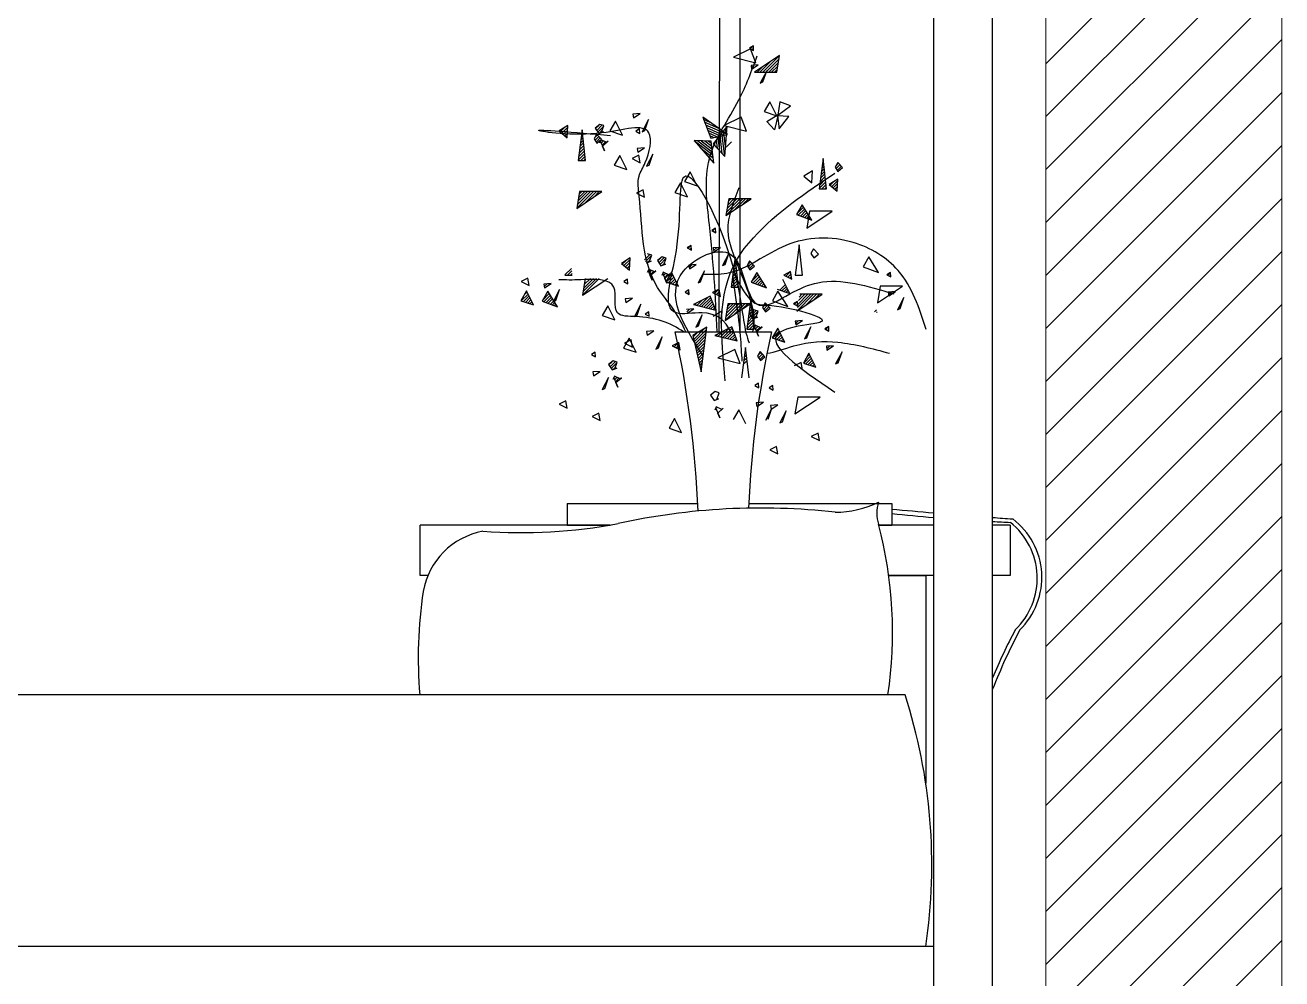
# Model space of a CAD drawing. Header units: millimetres. Extents: x 2837 to 6066, y 1056 to 2217.
# Drawn here: x 5983.9 to 6058.5, y 1680.2 to 1736.8 of the extents above; entities that cross this region are included whole.
import ezdxf

# ---------------------------------------------------------------- set-up
doc = ezdxf.new("R2010")
doc.units = ezdxf.units.MM
for name, color, linetype, lineweight in [('arredi', 8, 'Continuous', 30), ('muri sezionati', 7, 'Continuous', 18), ('retino muri', 2, 'Continuous', 18)]:
    doc.layers.add(name, color=color, linetype=linetype, lineweight=lineweight)
doc.layers.add('piante', color=102, linetype='Continuous')
doc.layers.add('tessuti', color=51, linetype='Continuous')

msp = doc.modelspace()

# ---------------------------------------------------------------- linework, layer by layer
at = {"layer": 'arredi'}
for p, q in [((6025.077, 1718.56), (6025.114, 1748.103)), ((6026.313, 1718.56), (6026.315, 1748.103)), ((6022.45, 1718.56), (6028.173, 1718.56)), ((6016.046, 1708.388), (6023.795, 1708.388)), ((6016.046, 1708.388), (6016.046, 1707.103)), ((6026.824, 1708.388), (6035.31, 1708.388)), ((6035.31, 1708.388), (6035.31, 1707.103)), ((6007.325, 1704.103), (6007.325, 1707.103)), ((6016.046, 1707.103), (6018.603, 1707.103)), ((6042.325, 1707.103), (6041.289, 1707.103)), ((6042.325, 1707.103), (6042.325, 1704.103)), ((6037.325, 1704.103), (6037.325, 1691.797)), ((6042.325, 1704.103), (6041.289, 1704.103))]:
    msp.add_line(p, q, dxfattribs=at)
at = {"layer": 'arredi', "transparency": 33554687}
for p, q in [((6018.603, 1707.103), (6007.325, 1707.103)), ((6037.789, 1707.103), (6034.531, 1707.103)), ((6034.531, 1707.103), (6035.31, 1707.103)), ((6007.783, 1704.103), (6007.325, 1704.103)), ((6037.789, 1704.103), (6035.126, 1704.103)), ((6035.126, 1704.103), (6037.325, 1704.103)), ((6037.789, 1682.103), (5833.789, 1682.103))]:
    msp.add_line(p, q, dxfattribs=at)
for points in [[(6037.789, 1754.603), (6037.789, 1637.103)], [(6041.289, 1637.103), (6041.289, 1754.603)]]:
    msp.add_lwpolyline(points, dxfattribs=at)
at = {"layer": 'arredi'}
for centre, radius, start, end in [((5961.322, 1705.303), 62.55, 2.4097, 12.23672), ((6087.231, 1705.555), 60.474, 167.581, 177.58513), ((6063.997, 2017.054), 310.335, 264.69591, 265.15553), ((6048.794, 1842.546), 135.441, 264.28629, 265.33962), ((6039.696, 1703.945), 4.242, 313.83142, 51.36041), ((6039.865, 1703.991), 4.35, 314.31335, 52.99243), ((6073.264, 1684.702), 34.643, 152.1517, 157.36794), ((6073.534, 1684.696), 34.643, 152.1517, 158.55825)]:
    msp.add_arc(centre, radius, start, end, dxfattribs=at)
at = {"layer": 'arredi', "transparency": 33554687}
for centre, radius, start, end in [((6063.997, 2017.054), 310.335, 265.80374, 266.02473), ((6048.794, 1842.546), 135.441, 266.82373, 267.2708)]:
    msp.add_arc(centre, radius, start, end, dxfattribs=at)
at = {"layer": 'muri sezionati'}
for p, q in [((6044.454, 1635.705), (6044.454, 1758)), ((6058.454, 1757.9), (6058.454, 1601.103))]:
    msp.add_line(p, q, dxfattribs=at)
at = {"layer": 'piante'}
for p, q in [((6026.92, 1735.347), (6025.923, 1734.849)), ((6027.098, 1735.532), (6026.874, 1735.395)), ((6026.874, 1735.395), (6027.115, 1735.257)), ((6027.253, 1734.517), (6026.92, 1735.347)), ((6026.921, 1735.368), (6027.064, 1735.511)), ((6027.031, 1735.305), (6027.107, 1735.381)), ((6027.115, 1735.257), (6027.098, 1735.532)), ((6025.923, 1734.849), (6027.253, 1734.517)), ((6027.39, 1734.399), (6026.96, 1734.365)), ((6026.96, 1734.365), (6026.995, 1734.142)), ((6026.983, 1734.215), (6027.147, 1734.38)), ((6026.995, 1734.142), (6027.39, 1734.399)), ((6028.655, 1734.959), (6027.159, 1733.963)), ((6027.248, 1734.307), (6027.336, 1734.395)), ((6028.142, 1734.617), (6027.487, 1733.963)), ((6028.654, 1734.956), (6027.661, 1733.963)), ((6028.62, 1734.748), (6027.835, 1733.963)), ((6028.585, 1734.54), (6028.008, 1733.963)), ((6028.489, 1733.963), (6028.655, 1734.959)), ((6027.159, 1733.963), (6028.489, 1733.963)), ((6027.622, 1734.271), (6027.314, 1733.963)), ((6027.888, 1734.039), (6027.51, 1733.318)), ((6027.665, 1733.386), (6027.888, 1734.039)), ((6027.741, 1733.758), (6027.818, 1733.835)), ((6028.55, 1734.331), (6028.182, 1733.963)), ((6028.515, 1734.123), (6028.355, 1733.963)), ((6027.51, 1733.318), (6027.665, 1733.386)), ((6027.549, 1733.393), (6027.728, 1733.571)), ((6028.081, 1732.216), (6027.748, 1731.635)), ((6028.496, 1731.386), (6028.081, 1732.216)), ((6028.662, 1732.2), (6028.551, 1731.42)), ((6029.293, 1731.977), (6028.662, 1732.2)), ((6020.384, 1731.511), (6019.954, 1731.477)), ((6019.954, 1731.477), (6019.989, 1731.254)), ((6019.989, 1731.254), (6020.384, 1731.511)), ((6027.748, 1731.635), (6028.496, 1731.386)), ((6027.894, 1731.047), (6028.571, 1731.45)), ((6028.571, 1731.45), (6028.342, 1730.55)), ((6029.2, 1731.332), (6028.532, 1731.386)), ((6028.532, 1731.386), (6028.625, 1730.603)), ((6028.551, 1731.42), (6029.293, 1731.977)), ((6016.094, 1730.799), (6015.573, 1730.478)), ((6015.632, 1730.43), (6015.851, 1730.649)), ((6015.726, 1730.351), (6016.09, 1730.714)), ((6016.054, 1730.078), (6016.094, 1730.799)), ((6017.993, 1730.865), (6017.718, 1730.642)), ((6017.718, 1730.642), (6017.924, 1730.333)), ((6017.732, 1730.621), (6017.903, 1730.792)), ((6017.801, 1730.516), (6018.115, 1730.83)), ((6017.871, 1730.412), (6018.222, 1730.764)), ((6018.233, 1730.796), (6017.993, 1730.865)), ((6018.094, 1730.396), (6018.233, 1730.796)), ((6018.922, 1731.064), (6018.59, 1730.483)), ((6019.337, 1730.234), (6018.922, 1731.064)), ((6020.882, 1731.151), (6020.504, 1730.43)), ((6020.659, 1730.498), (6020.882, 1731.151)), ((6025.557, 1730.261), (6024.09, 1731.299)), ((6024.09, 1731.299), (6024.568, 1730.058)), ((6024.544, 1730.978), (6024.146, 1731.154)), ((6025.054, 1730.617), (6024.208, 1730.992)), ((6025.554, 1730.26), (6024.27, 1730.83)), ((6025.347, 1730.218), (6024.333, 1730.668)), ((6025.536, 1730.759), (6024.717, 1729.712)), ((6026.365, 1731.306), (6025.368, 1730.808)), ((6025.368, 1730.808), (6026.697, 1730.476)), ((6025.399, 1728.967), (6025.536, 1730.759)), ((6025.494, 1730.205), (6025.441, 1730.637)), ((6026.697, 1730.476), (6026.365, 1731.306)), ((6028.342, 1730.55), (6027.894, 1731.047)), ((6028.625, 1730.603), (6029.2, 1731.332)), ((6015.573, 1730.478), (6016.054, 1730.078)), ((6015.821, 1730.272), (6016.08, 1730.531)), ((6015.916, 1730.193), (6016.069, 1730.347)), ((6016.011, 1730.114), (6016.059, 1730.163)), ((6016.942, 1730.538), (6016.702, 1728.735)), ((6016.838, 1729.753), (6017.01, 1729.926)), ((6016.864, 1729.953), (6016.993, 1730.082)), ((6016.891, 1730.153), (6016.976, 1730.238)), ((6016.918, 1730.354), (6016.958, 1730.394)), ((6017.143, 1728.735), (6016.942, 1730.538)), ((6017.799, 1730.295), (6017.644, 1730.02)), ((6017.644, 1730.02), (6017.816, 1729.762)), ((6017.668, 1730.062), (6017.848, 1730.242)), ((6017.706, 1729.927), (6017.932, 1730.153)), ((6017.776, 1729.823), (6018.017, 1730.064)), ((6018.091, 1729.986), (6017.799, 1730.295)), ((6017.816, 1729.762), (6018.091, 1729.986)), ((6017.924, 1730.333), (6018.199, 1730.436)), ((6017.989, 1730.357), (6018.129, 1730.497)), ((6018.062, 1729.955), (6017.993, 1729.783)), ((6017.993, 1729.783), (6018.027, 1729.869)), ((6018.027, 1729.869), (6018.268, 1729.303)), ((6018.031, 1729.878), (6018.093, 1729.94)), ((6018.398, 1729.803), (6018.062, 1729.955)), ((6018.077, 1729.751), (6018.213, 1729.886)), ((6018.199, 1730.436), (6018.094, 1730.396)), ((6018.148, 1729.586), (6018.474, 1729.869)), ((6018.474, 1729.869), (6018.383, 1729.79)), ((6018.59, 1730.483), (6019.337, 1730.234)), ((6020.345, 1730.604), (6020.122, 1730.466)), ((6020.122, 1730.466), (6020.362, 1730.329)), ((6020.362, 1730.329), (6020.345, 1730.604)), ((6020.504, 1730.43), (6020.659, 1730.498)), ((6024.587, 1729.878), (6023.578, 1729.913)), ((6023.578, 1729.913), (6024.761, 1728.56)), ((6023.58, 1729.913), (6024.695, 1729.058)), ((6023.792, 1729.906), (6024.672, 1729.23)), ((6024.003, 1729.898), (6024.65, 1729.402)), ((6024.214, 1729.891), (6024.627, 1729.574)), ((6025.141, 1730.175), (6024.395, 1730.506)), ((6024.425, 1729.884), (6024.604, 1729.746)), ((6024.934, 1730.133), (6024.458, 1730.344)), ((6024.727, 1730.091), (6024.52, 1730.182)), ((6024.568, 1730.058), (6025.557, 1730.261)), ((6024.761, 1728.56), (6024.587, 1729.878)), ((6024.969, 1729.437), (6024.906, 1729.954)), ((6025.112, 1729.281), (6025.013, 1730.09)), ((6025.254, 1729.125), (6025.12, 1730.227)), ((6025.397, 1728.969), (6025.227, 1730.364)), ((6025.446, 1729.582), (6025.334, 1730.5)), ((6016.704, 1728.751), (6017.097, 1729.144)), ((6016.731, 1728.951), (6017.08, 1729.301)), ((6016.757, 1729.152), (6017.063, 1729.457)), ((6016.784, 1729.352), (6017.045, 1729.613)), ((6016.811, 1729.552), (6017.028, 1729.769)), ((6018.129, 1729.629), (6018.332, 1729.832)), ((6018.268, 1729.303), (6018.148, 1729.586)), ((6018.383, 1729.79), (6018.398, 1729.803)), ((6020.637, 1729.471), (6020.208, 1729.436)), ((6020.208, 1729.436), (6020.242, 1729.213)), ((6020.242, 1729.213), (6020.637, 1729.471)), ((6023.984, 1729.449), (6024.718, 1728.886)), ((6024.717, 1729.712), (6025.399, 1728.967)), ((6024.826, 1729.592), (6024.799, 1729.817)), ((6025.491, 1729.523), (6025.799, 1729.831)), ((6016.702, 1728.735), (6017.143, 1728.735)), ((6016.862, 1728.735), (6017.115, 1728.988)), ((6017.035, 1728.735), (6017.132, 1728.832)), ((6019.175, 1729.024), (6018.843, 1728.443)), ((6018.843, 1728.443), (6019.59, 1728.194)), ((6019.59, 1728.194), (6019.175, 1729.024)), ((6020.307, 1729.037), (6019.906, 1728.836)), ((6019.906, 1728.836), (6020.387, 1728.596)), ((6020.387, 1728.596), (6020.307, 1729.037)), ((6021.135, 1729.11), (6020.757, 1728.389)), ((6020.757, 1728.389), (6020.912, 1728.458)), ((6020.912, 1728.458), (6021.135, 1729.11)), ((6031.245, 1728.855), (6031.004, 1727.053)), ((6031.167, 1728.271), (6031.295, 1728.399)), ((6031.193, 1728.471), (6031.278, 1728.556)), ((6031.22, 1728.671), (6031.261, 1728.712)), ((6031.445, 1727.053), (6031.245, 1728.855)), ((6032.101, 1728.612), (6031.946, 1728.338)), ((6031.97, 1728.38), (6032.15, 1728.56)), ((6032.008, 1728.244), (6032.235, 1728.471)), ((6032.078, 1728.14), (6032.319, 1728.381)), ((6032.393, 1728.303), (6032.101, 1728.612)), ((6023.34, 1728.053), (6023.008, 1727.472)), ((6023.755, 1727.223), (6023.34, 1728.053)), ((6030.605, 1728.119), (6030.084, 1727.798)), ((6030.084, 1727.798), (6030.565, 1727.398)), ((6030.565, 1727.398), (6030.605, 1728.119)), ((6031.06, 1727.469), (6031.365, 1727.775)), ((6031.086, 1727.67), (6031.347, 1727.931)), ((6031.113, 1727.87), (6031.33, 1728.087)), ((6031.14, 1728.07), (6031.313, 1728.243)), ((6031.946, 1728.338), (6032.118, 1728.08)), ((6032.118, 1728.08), (6032.393, 1728.303)), ((6020.56, 1726.996), (6020.159, 1726.796)), ((6020.64, 1726.555), (6020.56, 1726.996)), ((6022.765, 1727.408), (6022.433, 1726.827)), ((6023.181, 1726.577), (6022.765, 1727.408)), ((6023.008, 1727.472), (6023.755, 1727.223)), ((6031.004, 1727.053), (6031.445, 1727.053)), ((6031.006, 1727.069), (6031.4, 1727.462)), ((6031.033, 1727.269), (6031.382, 1727.618)), ((6031.164, 1727.053), (6031.417, 1727.306)), ((6031.338, 1727.053), (6031.434, 1727.15)), ((6032.114, 1727.629), (6031.593, 1727.309)), ((6031.593, 1727.309), (6032.074, 1726.908)), ((6031.651, 1727.26), (6031.871, 1727.48)), ((6031.746, 1727.182), (6032.109, 1727.545)), ((6031.841, 1727.103), (6032.099, 1727.361)), ((6031.935, 1727.024), (6032.089, 1727.177)), ((6032.03, 1726.945), (6032.079, 1726.993)), ((6032.074, 1726.908), (6032.114, 1727.629)), ((6016.617, 1725.892), (6017.611, 1726.885)), ((6016.617, 1725.889), (6018.112, 1726.885)), ((6016.783, 1726.885), (6016.617, 1725.889)), ((6016.652, 1726.1), (6017.437, 1726.885)), ((6016.687, 1726.308), (6017.263, 1726.885)), ((6016.721, 1726.517), (6017.09, 1726.885)), ((6016.756, 1726.725), (6016.916, 1726.885)), ((6018.112, 1726.885), (6016.783, 1726.885)), ((6017.13, 1726.231), (6017.784, 1726.885)), ((6017.65, 1726.577), (6017.958, 1726.885)), ((6020.159, 1726.796), (6020.64, 1726.555)), ((6022.433, 1726.827), (6023.181, 1726.577)), ((6025.635, 1726.456), (6025.469, 1725.459)), ((6025.469, 1725.459), (6026.965, 1726.456)), ((6025.47, 1725.462), (6026.463, 1726.456)), ((6025.504, 1725.671), (6026.289, 1726.456)), ((6025.539, 1725.879), (6026.116, 1726.456)), ((6025.574, 1726.087), (6025.942, 1726.456)), ((6025.609, 1726.296), (6025.769, 1726.456)), ((6026.965, 1726.456), (6025.635, 1726.456)), ((6025.982, 1725.801), (6026.637, 1726.456)), ((6026.502, 1726.148), (6026.81, 1726.456)), ((6029.99, 1726.101), (6029.658, 1725.52)), ((6029.658, 1725.52), (6030.572, 1725.188)), ((6029.694, 1725.583), (6030.076, 1725.965)), ((6029.765, 1725.481), (6030.144, 1725.859)), ((6029.893, 1725.434), (6030.211, 1725.753)), ((6029.926, 1725.988), (6030.009, 1726.071)), ((6030.572, 1725.188), (6029.99, 1726.101)), ((6030.02, 1725.388), (6030.279, 1725.647)), ((6030.147, 1725.342), (6030.346, 1725.541)), ((6030.434, 1725.713), (6030.268, 1724.717)), ((6030.268, 1724.717), (6031.763, 1725.713)), ((6030.274, 1725.296), (6030.414, 1725.435)), ((6031.763, 1725.713), (6030.434, 1725.713)), ((6024.852, 1724.707), (6024.629, 1724.569)), ((6024.676, 1724.543), (6024.819, 1724.686)), ((6024.87, 1724.432), (6024.852, 1724.707)), ((6030.402, 1725.249), (6030.482, 1725.329)), ((6030.529, 1725.203), (6030.549, 1725.223)), ((6024.629, 1724.569), (6024.87, 1724.432)), ((6024.786, 1724.48), (6024.862, 1724.555)), ((6021.065, 1723.115), (6020.825, 1723.184)), ((6023.402, 1723.682), (6023.179, 1723.544)), ((6023.179, 1723.544), (6023.419, 1723.407)), ((6023.225, 1723.518), (6023.368, 1723.661)), ((6023.336, 1723.455), (6023.411, 1723.53)), ((6023.419, 1723.407), (6023.402, 1723.682)), ((6025.145, 1723.574), (6024.715, 1723.539)), ((6024.715, 1723.539), (6024.749, 1723.316)), ((6024.738, 1723.39), (6024.902, 1723.554)), ((6024.749, 1723.316), (6025.145, 1723.574)), ((6025.003, 1723.482), (6025.091, 1723.569)), ((6025.643, 1723.213), (6025.265, 1722.492)), ((6025.419, 1722.561), (6025.643, 1723.213)), ((6029.81, 1723.731), (6029.569, 1721.929)), ((6030.01, 1721.929), (6029.81, 1723.731)), ((6030.666, 1723.488), (6030.511, 1723.213)), ((6030.511, 1723.213), (6030.683, 1722.956)), ((6030.958, 1723.179), (6030.666, 1723.488)), ((6030.683, 1722.956), (6030.958, 1723.179)), ((6019.786, 1722.946), (6019.265, 1722.626)), ((6019.265, 1722.626), (6019.746, 1722.225)), ((6019.323, 1722.577), (6019.542, 1722.797)), ((6019.418, 1722.498), (6019.781, 1722.862)), ((6019.513, 1722.419), (6019.771, 1722.678)), ((6019.607, 1722.341), (6019.761, 1722.494)), ((6019.746, 1722.225), (6019.786, 1722.946)), ((6020.633, 1722.836), (6020.947, 1723.149)), ((6020.703, 1722.731), (6021.054, 1723.083)), ((6020.756, 1722.652), (6021.031, 1722.755)), ((6020.821, 1722.676), (6020.961, 1722.816)), ((6020.925, 1722.715), (6021.065, 1723.115)), ((6021.031, 1722.755), (6020.925, 1722.715)), ((6021.684, 1723.012), (6021.409, 1722.789)), ((6021.409, 1722.789), (6021.616, 1722.48)), ((6021.423, 1722.768), (6021.595, 1722.939)), ((6021.493, 1722.664), (6021.806, 1722.977)), ((6021.562, 1722.56), (6021.913, 1722.911)), ((6021.616, 1722.48), (6021.89, 1722.583)), ((6021.68, 1722.504), (6021.82, 1722.644)), ((6021.925, 1722.943), (6021.684, 1723.012)), ((6021.785, 1722.543), (6021.925, 1722.943)), ((6021.89, 1722.583), (6021.785, 1722.543)), ((6023.694, 1722.549), (6023.264, 1722.514)), ((6023.264, 1722.514), (6023.299, 1722.291)), ((6023.287, 1722.365), (6023.452, 1722.529)), ((6023.299, 1722.291), (6023.694, 1722.549)), ((6023.553, 1722.457), (6023.64, 1722.544)), ((6025.265, 1722.492), (6025.419, 1722.561)), ((6025.304, 1722.567), (6025.483, 1722.746)), ((6025.495, 1722.932), (6025.573, 1723.01)), ((6026.021, 1723.014), (6025.78, 1721.211)), ((6025.943, 1722.429), (6026.071, 1722.558)), ((6025.969, 1722.629), (6026.054, 1722.714)), ((6025.996, 1722.83), (6026.037, 1722.87)), ((6026.221, 1721.211), (6026.021, 1723.014)), ((6026.877, 1722.771), (6026.722, 1722.496)), ((6026.722, 1722.496), (6026.894, 1722.238)), ((6026.746, 1722.538), (6026.926, 1722.718)), ((6026.784, 1722.403), (6027.011, 1722.629)), ((6026.854, 1722.299), (6027.095, 1722.54)), ((6027.169, 1722.462), (6026.877, 1722.771)), ((6026.894, 1722.238), (6027.169, 1722.462)), ((6033.941, 1723.005), (6033.609, 1722.424)), ((6033.609, 1722.424), (6034.522, 1722.092)), ((6034.522, 1722.092), (6033.941, 1723.005)), ((6013.724, 1721.747), (6013.323, 1721.547)), ((6013.804, 1721.306), (6013.724, 1721.747)), ((6015.909, 1721.921), (6016.35, 1721.921)), ((6015.911, 1721.937), (6016.304, 1722.33)), ((6016.069, 1721.921), (6016.322, 1722.174)), ((6016.242, 1721.921), (6016.339, 1722.018)), ((6017.127, 1721.733), (6016.961, 1720.736)), ((6016.961, 1720.736), (6018.456, 1721.733)), ((6016.961, 1720.739), (6017.954, 1721.733)), ((6016.996, 1720.948), (6017.781, 1721.733)), ((6017.03, 1721.156), (6017.607, 1721.733)), ((6017.065, 1721.364), (6017.434, 1721.733)), ((6019.639, 1721.694), (6019.415, 1721.557)), ((6019.656, 1721.419), (6019.639, 1721.694)), ((6019.702, 1722.262), (6019.75, 1722.31)), ((6020.894, 1722.274), (6020.825, 1722.102)), ((6020.825, 1722.102), (6020.859, 1722.188)), ((6020.859, 1722.188), (6021.1, 1721.622)), ((6020.863, 1722.197), (6020.925, 1722.26)), ((6021.229, 1722.122), (6020.894, 1722.274)), ((6020.909, 1722.07), (6021.045, 1722.205)), ((6020.961, 1721.948), (6021.164, 1722.151)), ((6020.979, 1721.905), (6021.306, 1722.188)), ((6021.1, 1721.622), (6020.979, 1721.905)), ((6021.306, 1722.188), (6021.215, 1722.109)), ((6021.215, 1722.109), (6021.229, 1722.122)), ((6021.753, 1722.102), (6021.684, 1721.931)), ((6021.684, 1721.931), (6021.719, 1722.016)), ((6021.719, 1722.016), (6021.959, 1721.45)), ((6021.722, 1722.025), (6021.785, 1722.088)), ((6022.089, 1721.95), (6021.753, 1722.102)), ((6021.769, 1721.898), (6021.904, 1722.034)), ((6021.821, 1721.776), (6022.024, 1721.98)), ((6021.839, 1721.733), (6022.165, 1722.016)), ((6021.959, 1721.45), (6021.839, 1721.733)), ((6022.232, 1722.102), (6021.9, 1721.521)), ((6021.917, 1721.515), (6022.323, 1721.921)), ((6022.047, 1721.472), (6022.38, 1721.805)), ((6022.165, 1722.016), (6022.075, 1721.938)), ((6022.075, 1721.938), (6022.089, 1721.95)), ((6022.101, 1721.873), (6022.265, 1722.036)), ((6022.177, 1721.428), (6022.438, 1721.689)), ((6022.647, 1721.272), (6022.232, 1722.102)), ((6024.192, 1722.188), (6023.814, 1721.467)), ((6023.854, 1721.542), (6024.032, 1721.721)), ((6023.969, 1721.536), (6024.192, 1722.188)), ((6024.045, 1721.907), (6024.123, 1721.985)), ((6025.809, 1721.427), (6026.158, 1721.777)), ((6025.836, 1721.628), (6026.141, 1721.933)), ((6025.862, 1721.828), (6026.123, 1722.089)), ((6025.889, 1722.028), (6026.106, 1722.245)), ((6025.916, 1722.229), (6026.089, 1722.402)), ((6027.304, 1722.081), (6026.971, 1721.5)), ((6027.008, 1721.564), (6027.39, 1721.946)), ((6027.079, 1721.461), (6027.458, 1721.84)), ((6027.206, 1721.415), (6027.525, 1721.734)), ((6027.24, 1721.969), (6027.323, 1722.052)), ((6027.885, 1721.168), (6027.304, 1722.081)), ((6029.265, 1720.842), (6028.85, 1721.672)), ((6029.308, 1722.133), (6028.907, 1721.932)), ((6028.907, 1721.932), (6029.388, 1721.692)), ((6028.914, 1721.929), (6028.928, 1721.943)), ((6029.03, 1721.871), (6029.275, 1722.116)), ((6029.146, 1721.813), (6029.332, 1721.999)), ((6029.261, 1721.755), (6029.359, 1721.853)), ((6029.388, 1721.692), (6029.308, 1722.133)), ((6029.377, 1721.697), (6029.386, 1721.706)), ((6029.569, 1721.929), (6030.01, 1721.929)), ((6035.241, 1722.092), (6035.018, 1721.954)), ((6035.018, 1721.954), (6035.259, 1721.817)), ((6035.065, 1721.928), (6035.208, 1722.071)), ((6035.175, 1721.865), (6035.251, 1721.941)), ((6035.259, 1721.817), (6035.241, 1722.092)), ((6013.637, 1720.986), (6013.305, 1720.404)), ((6013.323, 1721.547), (6013.804, 1721.306)), ((6014.053, 1720.155), (6013.637, 1720.986)), ((6014.895, 1720.969), (6014.562, 1720.388)), ((6015.099, 1721.432), (6014.67, 1721.398)), ((6014.67, 1721.398), (6014.704, 1721.175)), ((6014.693, 1721.249), (6014.857, 1721.413)), ((6014.704, 1721.175), (6015.099, 1721.432)), ((6014.83, 1720.856), (6014.913, 1720.939)), ((6015.476, 1720.056), (6014.895, 1720.969)), ((6014.958, 1721.34), (6015.046, 1721.428)), ((6015.598, 1721.072), (6015.22, 1720.351)), ((6015.374, 1720.42), (6015.598, 1721.072)), ((6019.415, 1721.557), (6019.656, 1721.419)), ((6021.9, 1721.521), (6022.647, 1721.272)), ((6022.307, 1721.385), (6022.496, 1721.574)), ((6022.438, 1721.342), (6022.554, 1721.458)), ((6022.568, 1721.298), (6022.612, 1721.342)), ((6023.266, 1721.062), (6023.043, 1720.924)), ((6023.043, 1720.924), (6023.284, 1720.787)), ((6023.284, 1720.787), (6023.266, 1721.062)), ((6023.814, 1721.467), (6023.969, 1721.536)), ((6025.067, 1721.099), (6024.666, 1720.899)), ((6024.789, 1720.837), (6025.035, 1721.083)), ((6024.905, 1720.779), (6025.091, 1720.966)), ((6025.147, 1720.658), (6025.067, 1721.099)), ((6025.78, 1721.211), (6026.221, 1721.211)), ((6025.782, 1721.227), (6026.176, 1721.621)), ((6025.94, 1721.211), (6026.193, 1721.464)), ((6026.114, 1721.211), (6026.21, 1721.308)), ((6026.971, 1721.5), (6027.885, 1721.168)), ((6027.334, 1721.369), (6027.593, 1721.628)), ((6027.461, 1721.323), (6027.66, 1721.522)), ((6027.588, 1721.276), (6027.728, 1721.416)), ((6027.716, 1721.23), (6027.795, 1721.31)), ((6027.843, 1721.184), (6027.863, 1721.204)), ((6028.555, 1720.976), (6028.223, 1720.395)), ((6028.517, 1721.091), (6029.265, 1720.842)), ((6029.137, 1720.063), (6028.555, 1720.976)), ((6028.665, 1721.042), (6028.998, 1721.376)), ((6028.795, 1720.999), (6029.056, 1721.26)), ((6028.925, 1720.956), (6029.114, 1721.144)), ((6029.056, 1720.912), (6029.172, 1721.029)), ((6034.624, 1721.273), (6034.458, 1720.277)), ((6034.458, 1720.277), (6035.953, 1721.273)), ((6035.953, 1721.273), (6034.624, 1721.273)), ((6035.533, 1720.959), (6035.104, 1720.925)), ((6035.104, 1720.925), (6035.138, 1720.701)), ((6035.127, 1720.775), (6035.291, 1720.939)), ((6035.138, 1720.701), (6035.533, 1720.959)), ((6035.392, 1720.867), (6035.48, 1720.955)), ((6013.305, 1720.404), (6014.053, 1720.155)), ((6013.322, 1720.399), (6013.728, 1720.804)), ((6013.452, 1720.355), (6013.786, 1720.689)), ((6013.506, 1720.756), (6013.67, 1720.92)), ((6013.583, 1720.312), (6013.844, 1720.573)), ((6013.713, 1720.269), (6013.902, 1720.457)), ((6013.843, 1720.225), (6013.959, 1720.342)), ((6013.973, 1720.182), (6014.017, 1720.226)), ((6014.562, 1720.388), (6015.476, 1720.056)), ((6014.599, 1720.451), (6014.981, 1720.833)), ((6014.67, 1720.349), (6015.049, 1720.727)), ((6014.797, 1720.302), (6015.116, 1720.621)), ((6014.925, 1720.256), (6015.184, 1720.515)), ((6015.052, 1720.21), (6015.251, 1720.409)), ((6015.179, 1720.163), (6015.319, 1720.303)), ((6015.22, 1720.351), (6015.374, 1720.42)), ((6015.259, 1720.426), (6015.438, 1720.605)), ((6015.307, 1720.117), (6015.386, 1720.197)), ((6015.45, 1720.791), (6015.528, 1720.869)), ((6019.931, 1720.561), (6019.501, 1720.527)), ((6019.501, 1720.527), (6019.536, 1720.304)), ((6019.536, 1720.304), (6019.931, 1720.561)), ((6020.429, 1720.201), (6020.051, 1719.48)), ((6020.206, 1719.548), (6020.429, 1720.201)), ((6023.2, 1720.835), (6023.276, 1720.911)), ((6024.543, 1720.674), (6023.546, 1720.176)), ((6023.546, 1720.176), (6024.876, 1719.844)), ((6023.607, 1720.161), (6023.698, 1720.252)), ((6023.746, 1720.126), (6024.045, 1720.425)), ((6023.885, 1720.092), (6024.392, 1720.598)), ((6024.024, 1720.057), (6024.571, 1720.605)), ((6024.163, 1720.022), (6024.621, 1720.481)), ((6024.302, 1719.988), (6024.671, 1720.357)), ((6024.44, 1719.953), (6024.72, 1720.233)), ((6024.876, 1719.844), (6024.543, 1720.674)), ((6024.666, 1720.899), (6025.147, 1720.658)), ((6024.673, 1720.895), (6024.688, 1720.909)), ((6025.021, 1720.722), (6025.118, 1720.819)), ((6025.137, 1720.664), (6025.145, 1720.672)), ((6025.586, 1720.229), (6025.42, 1719.233)), ((6025.42, 1719.233), (6026.915, 1720.229)), ((6025.42, 1719.236), (6026.413, 1720.229)), ((6025.455, 1719.444), (6026.24, 1720.229)), ((6025.49, 1719.652), (6026.066, 1720.229)), ((6025.524, 1719.861), (6025.893, 1720.229)), ((6025.559, 1720.069), (6025.719, 1720.229)), ((6026.915, 1720.229), (6025.586, 1720.229)), ((6025.933, 1719.575), (6026.587, 1720.229)), ((6026.453, 1719.921), (6026.761, 1720.229)), ((6026.947, 1720.526), (6026.707, 1718.723)), ((6026.896, 1720.142), (6026.981, 1720.226)), ((6026.923, 1720.342), (6026.963, 1720.382)), ((6027.148, 1718.723), (6026.947, 1720.526)), ((6027.803, 1720.283), (6027.649, 1720.008)), ((6027.673, 1720.05), (6027.853, 1720.23)), ((6028.096, 1719.974), (6027.803, 1720.283)), ((6028.223, 1720.395), (6029.137, 1720.063)), ((6029.186, 1720.869), (6029.23, 1720.913)), ((6029.711, 1720.359), (6029.488, 1720.222)), ((6029.488, 1720.222), (6029.728, 1720.084)), ((6029.534, 1720.195), (6029.677, 1720.338)), ((6029.645, 1720.132), (6029.721, 1720.208)), ((6029.681, 1719.792), (6031.176, 1720.788)), ((6029.681, 1719.795), (6030.674, 1720.788)), ((6029.728, 1720.084), (6029.711, 1720.359)), ((6029.716, 1720.003), (6030.501, 1720.788)), ((6029.751, 1720.211), (6030.327, 1720.788)), ((6029.785, 1720.42), (6030.154, 1720.788)), ((6029.82, 1720.628), (6029.98, 1720.788)), ((6031.176, 1720.788), (6029.847, 1720.788)), ((6030.194, 1720.134), (6030.848, 1720.788)), ((6030.714, 1720.48), (6031.022, 1720.788)), ((6036.032, 1720.598), (6035.654, 1719.877)), ((6035.808, 1719.946), (6036.032, 1720.598)), ((6035.884, 1720.317), (6035.962, 1720.395)), ((6015.434, 1720.071), (6015.454, 1720.091)), ((6018.469, 1720.114), (6018.136, 1719.533)), ((6018.136, 1719.533), (6018.884, 1719.284)), ((6018.884, 1719.284), (6018.469, 1720.114)), ((6020.051, 1719.48), (6020.206, 1719.548)), ((6020.9, 1719.758), (6020.676, 1719.621)), ((6020.676, 1719.621), (6020.917, 1719.483)), ((6020.917, 1719.483), (6020.9, 1719.758)), ((6023.558, 1719.929), (6023.129, 1719.894)), ((6023.152, 1719.745), (6023.316, 1719.909)), ((6023.163, 1719.671), (6023.558, 1719.929)), ((6023.417, 1719.837), (6023.505, 1719.925)), ((6024.057, 1719.568), (6023.679, 1718.847)), ((6023.833, 1718.916), (6024.057, 1719.568)), ((6024.579, 1719.918), (6024.77, 1720.109)), ((6025.236, 1719.796), (6024.714, 1719.475)), ((6024.718, 1719.884), (6024.82, 1719.985)), ((6024.857, 1719.849), (6024.869, 1719.861)), ((6025.196, 1719.075), (6025.236, 1719.796)), ((6026.762, 1719.14), (6027.068, 1719.445)), ((6026.789, 1719.34), (6027.05, 1719.601)), ((6026.816, 1719.541), (6027.033, 1719.757)), ((6026.843, 1719.741), (6027.015, 1719.914)), ((6027.134, 1719.861), (6026.859, 1719.638)), ((6026.859, 1719.638), (6027.065, 1719.329)), ((6026.869, 1719.941), (6026.998, 1720.07)), ((6026.873, 1719.617), (6027.044, 1719.789)), ((6026.943, 1719.513), (6027.256, 1719.827)), ((6027.012, 1719.409), (6027.363, 1719.76)), ((6027.065, 1719.329), (6027.34, 1719.432)), ((6027.13, 1719.353), (6027.27, 1719.493)), ((6027.375, 1719.793), (6027.134, 1719.861)), ((6027.235, 1719.393), (6027.375, 1719.793)), ((6027.34, 1719.432), (6027.235, 1719.393)), ((6027.649, 1720.008), (6027.821, 1719.75)), ((6027.711, 1719.915), (6027.937, 1720.141)), ((6027.78, 1719.811), (6028.022, 1720.052)), ((6027.821, 1719.75), (6028.096, 1719.974)), ((6034.277, 1719.752), (6034.394, 1719.868)), ((6034.407, 1719.708), (6034.451, 1719.753)), ((6035.654, 1719.877), (6035.808, 1719.946)), ((6035.693, 1719.953), (6035.872, 1720.131)), ((6024.335, 1718.846), (6023.504, 1718.348)), ((6023.557, 1718.117), (6024.213, 1718.773)), ((6023.59, 1717.976), (6024.317, 1718.703)), ((6023.679, 1718.847), (6023.833, 1718.916)), ((6023.718, 1718.923), (6023.897, 1719.101)), ((6023.909, 1719.287), (6023.987, 1719.365)), ((6024.002, 1716.19), (6024.335, 1718.846)), ((6025.812, 1718.852), (6024.815, 1718.354)), ((6025.154, 1718.269), (6025.66, 1718.776)), ((6025.293, 1718.235), (6025.84, 1718.782)), ((6026.145, 1718.022), (6025.812, 1718.852)), ((6026.707, 1718.723), (6027.148, 1718.723)), ((6026.709, 1718.739), (6027.102, 1719.133)), ((6026.736, 1718.94), (6027.085, 1719.289)), ((6026.867, 1718.723), (6027.12, 1718.976)), ((6027.04, 1718.723), (6027.137, 1718.82)), ((6027.203, 1718.952), (6027.134, 1718.78)), ((6027.134, 1718.78), (6027.168, 1718.866)), ((6027.168, 1718.866), (6027.409, 1718.299)), ((6027.172, 1718.874), (6027.235, 1718.937)), ((6027.539, 1718.799), (6027.203, 1718.952)), ((6027.219, 1718.748), (6027.354, 1718.883)), ((6027.27, 1718.626), (6027.474, 1718.829)), ((6027.289, 1718.582), (6027.615, 1718.866)), ((6027.615, 1718.866), (6027.524, 1718.787)), ((6027.524, 1718.787), (6027.539, 1718.799)), ((6028.541, 1718.779), (6028.209, 1718.198)), ((6028.41, 1718.55), (6028.574, 1718.714)), ((6028.957, 1717.949), (6028.541, 1718.779)), ((6030.003, 1719.226), (6029.574, 1719.192)), ((6029.574, 1719.192), (6029.608, 1718.969)), ((6029.597, 1719.042), (6029.761, 1719.207)), ((6029.608, 1718.969), (6030.003, 1719.226)), ((6029.862, 1719.134), (6029.95, 1719.222)), ((6030.501, 1718.866), (6030.123, 1718.145)), ((6030.278, 1718.213), (6030.501, 1718.866)), ((6031.567, 1718.873), (6031.343, 1718.735)), ((6031.343, 1718.735), (6031.584, 1718.598)), ((6031.39, 1718.709), (6031.533, 1718.852)), ((6031.5, 1718.646), (6031.576, 1718.722)), ((6031.584, 1718.598), (6031.567, 1718.873)), ((6019.73, 1718.178), (6019.397, 1717.597)), ((6019.853, 1718.086), (6019.453, 1717.886)), ((6020.145, 1717.348), (6019.73, 1718.178)), ((6019.934, 1717.646), (6019.853, 1718.086)), ((6021.192, 1718.625), (6020.762, 1718.591)), ((6020.762, 1718.591), (6020.797, 1718.367)), ((6020.797, 1718.367), (6021.192, 1718.625)), ((6021.69, 1718.264), (6021.312, 1717.544)), ((6021.467, 1717.612), (6021.69, 1718.264)), ((6023.504, 1718.348), (6024.002, 1716.19)), ((6023.525, 1718.258), (6023.78, 1718.514)), ((6023.622, 1717.835), (6024.292, 1718.505)), ((6023.655, 1717.694), (6024.267, 1718.306)), ((6023.687, 1717.553), (6024.242, 1718.108)), ((6024.815, 1718.354), (6026.145, 1718.022)), ((6024.876, 1718.339), (6024.967, 1718.429)), ((6025.015, 1718.304), (6025.314, 1718.603)), ((6025.432, 1718.2), (6025.89, 1718.658)), ((6025.57, 1718.165), (6025.94, 1718.534)), ((6025.709, 1718.13), (6025.989, 1718.41)), ((6025.848, 1718.096), (6026.039, 1718.286)), ((6025.987, 1718.061), (6026.088, 1718.162)), ((6026.126, 1718.026), (6026.138, 1718.038)), ((6027.409, 1718.299), (6027.289, 1718.582)), ((6028.209, 1718.198), (6028.957, 1717.949)), ((6028.226, 1718.193), (6028.632, 1718.598)), ((6028.356, 1718.149), (6028.69, 1718.483)), ((6028.486, 1718.106), (6028.748, 1718.367)), ((6028.617, 1718.062), (6028.805, 1718.251)), ((6028.747, 1718.019), (6028.863, 1718.136)), ((6028.877, 1717.976), (6028.921, 1718.02)), ((6030.123, 1718.145), (6030.278, 1718.213)), ((6030.163, 1718.22), (6030.341, 1718.399)), ((6030.354, 1718.585), (6030.432, 1718.662)), ((6017.713, 1717.352), (6017.489, 1717.214)), ((6017.489, 1717.214), (6017.73, 1717.077)), ((6017.73, 1717.077), (6017.713, 1717.352)), ((6019.397, 1717.597), (6020.145, 1717.348)), ((6019.453, 1717.886), (6019.934, 1717.646)), ((6021.312, 1717.544), (6021.467, 1717.612)), ((6022.671, 1717.927), (6022.27, 1717.727)), ((6022.27, 1717.727), (6022.751, 1717.487)), ((6022.278, 1717.723), (6022.292, 1717.738)), ((6022.393, 1717.665), (6022.639, 1717.911)), ((6022.509, 1717.608), (6022.695, 1717.794)), ((6022.625, 1717.55), (6022.722, 1717.647)), ((6022.751, 1717.487), (6022.671, 1717.927)), ((6022.741, 1717.492), (6022.749, 1717.5)), ((6023.72, 1717.412), (6024.217, 1717.909)), ((6023.753, 1717.271), (6024.193, 1717.711)), ((6023.785, 1717.13), (6024.168, 1717.513)), ((6023.818, 1716.989), (6024.143, 1717.314)), ((6025.989, 1717.509), (6024.992, 1717.011)), ((6026.321, 1716.678), (6025.989, 1717.509)), ((6026.639, 1717.633), (6026.398, 1715.83)), ((6026.587, 1717.248), (6026.672, 1717.333)), ((6026.614, 1717.449), (6026.655, 1717.489)), ((6026.839, 1715.83), (6026.639, 1717.633)), ((6027.495, 1717.389), (6027.34, 1717.115)), ((6027.364, 1717.157), (6027.544, 1717.337)), ((6027.402, 1717.022), (6027.629, 1717.248)), ((6027.787, 1717.08), (6027.495, 1717.389)), ((6030.397, 1717.293), (6030.064, 1716.712)), ((6030.266, 1717.064), (6030.429, 1717.228)), ((6030.812, 1716.463), (6030.397, 1717.293)), ((6031.859, 1717.74), (6031.429, 1717.705)), ((6031.429, 1717.705), (6031.464, 1717.482)), ((6031.452, 1717.556), (6031.617, 1717.72)), ((6031.464, 1717.482), (6031.859, 1717.74)), ((6031.718, 1717.648), (6031.805, 1717.736)), ((6032.357, 1717.379), (6031.979, 1716.658)), ((6032.134, 1716.727), (6032.357, 1717.379)), ((6018.786, 1716.84), (6018.511, 1716.617)), ((6018.511, 1716.617), (6018.717, 1716.308)), ((6018.525, 1716.596), (6018.696, 1716.767)), ((6018.595, 1716.492), (6018.908, 1716.805)), ((6018.664, 1716.387), (6019.015, 1716.739)), ((6018.782, 1716.332), (6018.922, 1716.472)), ((6019.026, 1716.771), (6018.786, 1716.84)), ((6018.887, 1716.371), (6019.026, 1716.771)), ((6023.85, 1716.848), (6024.118, 1717.116)), ((6023.883, 1716.707), (6024.093, 1716.917)), ((6023.915, 1716.566), (6024.069, 1716.719)), ((6023.948, 1716.425), (6024.044, 1716.521)), ((6024.992, 1717.011), (6026.321, 1716.678)), ((6026.507, 1716.647), (6026.724, 1716.864)), ((6026.534, 1716.848), (6026.707, 1717.021)), ((6026.561, 1717.048), (6026.689, 1717.177)), ((6027.34, 1717.115), (6027.512, 1716.857)), ((6027.472, 1716.918), (6027.713, 1717.159)), ((6027.512, 1716.857), (6027.787, 1717.08)), ((6029.926, 1716.751), (6029.525, 1716.551)), ((6030.006, 1716.311), (6029.926, 1716.751)), ((6030.064, 1716.712), (6030.812, 1716.463)), ((6030.082, 1716.706), (6030.487, 1717.112)), ((6030.212, 1716.663), (6030.545, 1716.996)), ((6030.342, 1716.619), (6030.603, 1716.881)), ((6030.472, 1716.576), (6030.661, 1716.765)), ((6030.603, 1716.533), (6030.719, 1716.649)), ((6030.733, 1716.489), (6030.777, 1716.533)), ((6031.979, 1716.658), (6032.134, 1716.727)), ((6032.019, 1716.734), (6032.197, 1716.912)), ((6032.21, 1717.098), (6032.288, 1717.176)), ((6018.005, 1716.219), (6017.575, 1716.184)), ((6017.575, 1716.184), (6017.61, 1715.961)), ((6017.61, 1715.961), (6018.005, 1716.219)), ((6018.503, 1715.858), (6018.125, 1715.137)), ((6018.28, 1715.206), (6018.503, 1715.858)), ((6018.717, 1716.308), (6018.992, 1716.411)), ((6018.855, 1715.93), (6018.786, 1715.758)), ((6018.786, 1715.758), (6018.82, 1715.844)), ((6018.82, 1715.844), (6019.061, 1715.278)), ((6018.824, 1715.853), (6018.886, 1715.916)), ((6019.191, 1715.778), (6018.855, 1715.93)), ((6018.87, 1715.726), (6019.006, 1715.861)), ((6018.992, 1716.411), (6018.887, 1716.371)), ((6018.922, 1715.604), (6019.125, 1715.807)), ((6018.941, 1715.561), (6019.267, 1715.844)), ((6019.267, 1715.844), (6019.176, 1715.765)), ((6019.176, 1715.765), (6019.191, 1715.778)), ((6023.981, 1716.284), (6024.019, 1716.322)), ((6018.125, 1715.137), (6018.28, 1715.206)), ((6019.061, 1715.278), (6018.941, 1715.561)), ((6024.831, 1715.021), (6024.556, 1714.798)), ((6025.072, 1714.952), (6024.831, 1715.021)), ((6027.408, 1715.519), (6027.185, 1715.382)), ((6027.185, 1715.382), (6027.425, 1715.244)), ((6027.425, 1715.244), (6027.408, 1715.519)), ((6028.26, 1715.371), (6028.037, 1715.233)), ((6028.037, 1715.233), (6028.277, 1715.096)), ((6028.277, 1715.096), (6028.26, 1715.371)), ((6015.969, 1714.469), (6015.568, 1714.269)), ((6015.568, 1714.269), (6016.049, 1714.029)), ((6016.049, 1714.029), (6015.969, 1714.469)), ((6024.556, 1714.798), (6024.762, 1714.489)), ((6024.762, 1714.489), (6025.037, 1714.592)), ((6024.932, 1714.552), (6025.072, 1714.952)), ((6025.037, 1714.592), (6024.932, 1714.552)), ((6027.7, 1714.386), (6027.271, 1714.352)), ((6027.271, 1714.352), (6027.305, 1714.129)), ((6027.305, 1714.129), (6027.7, 1714.386)), ((6028.552, 1714.238), (6028.123, 1714.203)), ((6028.157, 1713.98), (6028.552, 1714.238)), ((6029.728, 1714.686), (6029.561, 1713.69)), ((6029.561, 1713.69), (6031.057, 1714.686)), ((6031.057, 1714.686), (6029.728, 1714.686)), ((6017.927, 1713.744), (6017.527, 1713.544)), ((6017.527, 1713.544), (6018.008, 1713.303)), ((6018.008, 1713.303), (6017.927, 1713.744)), ((6024.9, 1714.111), (6024.831, 1713.94)), ((6024.831, 1713.94), (6024.865, 1714.026)), ((6024.865, 1714.026), (6025.106, 1713.459)), ((6025.236, 1713.959), (6024.9, 1714.111)), ((6024.986, 1713.742), (6025.312, 1714.026)), ((6025.106, 1713.459), (6024.986, 1713.742)), ((6025.312, 1714.026), (6025.221, 1713.947)), ((6025.221, 1713.947), (6025.236, 1713.959)), ((6026.238, 1713.939), (6025.906, 1713.358)), ((6026.654, 1713.109), (6026.238, 1713.939)), ((6028.199, 1714.026), (6027.821, 1713.305)), ((6027.975, 1713.373), (6028.199, 1714.026)), ((6028.123, 1714.203), (6028.157, 1713.98)), ((6029.051, 1713.877), (6028.673, 1713.156)), ((6028.827, 1713.225), (6029.051, 1713.877)), ((6022.426, 1713.424), (6022.094, 1712.843)), ((6022.094, 1712.843), (6022.841, 1712.594)), ((6022.841, 1712.594), (6022.426, 1713.424)), ((6028.673, 1713.156), (6028.827, 1713.225)), ((6030.933, 1712.555), (6030.533, 1712.355)), ((6030.533, 1712.355), (6031.014, 1712.115)), ((6031.014, 1712.115), (6030.933, 1712.555)), ((6028.475, 1711.763), (6028.074, 1711.563)), ((6028.074, 1711.563), (6028.555, 1711.322)), ((6028.555, 1711.322), (6028.475, 1711.763))]:
    msp.add_line(p, q, dxfattribs=at)
for points, knots in [([(6024.955, 1718.56), (6024.863, 1720.653), (6024.633, 1724.082), (6023.988, 1728.95), (6026.224, 1731.95), (6026.997, 1734.048), (6027.323, 1734.931)], [0.2407299, 0.2407299, 0.2407299, 0.2407299, 0.4328981, 0.5526498, 0.6716806, 0.758179, 0.758179, 0.758179, 0.758179]), ([(6023.089, 1718.56), (6022.888, 1719.018), (6022.402, 1719.939), (6020.452, 1722.157), (6020.532, 1725.107), (6020.179, 1727.743), (6020.873, 1728.791), (6021.347, 1731.231), (6017.805, 1729.934), (6012.317, 1730.758), (6016.436, 1730.403), (6018.629, 1730.214)], [0.2328916, 0.2328916, 0.2328916, 0.2328916, 0.2785903, 0.3283542, 0.4975357, 0.5333851, 0.5604623, 0.6146557, 0.6998715, 0.8143277, 0.9447021, 0.9447021, 0.9447021, 0.9447021]), ([(6025.752, 1718.56), (6025.455, 1719.249), (6024.612, 1719.915), (6021.358, 1719.259), (6023.013, 1723.735), (6022.309, 1730.711), (6026.272, 1723.109), (6026.541, 1718.594), (6026.854, 1717.905)], [0.1652184, 0.1652184, 0.1652184, 0.1652184, 0.2439968, 0.290607, 0.4037059, 0.5374282, 0.7665797, 0.8470085, 0.8470085, 0.8470085, 0.8470085]), ([(6027.067, 1718.56), (6027.363, 1719.63), (6026.398, 1721.989), (6025.278, 1724.629), (6025.923, 1726.267), (6026.263, 1727.133)], [0.3121348, 0.3121348, 0.3121348, 0.3121348, 0.4230764, 0.4954075, 0.5763837, 0.5763837, 0.5763837, 0.5763837]), ([(6022.948, 1718.56), (6022.209, 1719.089), (6020.91, 1719.552), (6018.597, 1719.428), (6019.318, 1721.826), (6016.993, 1721.617), (6015.96, 1721.639), (6015.553, 1721.647)], [0.2685091, 0.2685091, 0.2685091, 0.2685091, 0.3577777, 0.3917289, 0.4387726, 0.5001594, 0.540111, 0.540111, 0.540111, 0.540111]), ([(6027.907, 1717.29), (6028.372, 1717.345), (6029.926, 1717.958), (6032.269, 1718.08), (6034.148, 1717.569), (6035.169, 1717.292)], [0.9001729, 0.9001729, 0.9001729, 0.9001729, 0.9479143, 1.028094, 1.123427, 1.123427, 1.123427, 1.123427])]:
    msp.add_open_spline(points, degree=3, knots=knots, dxfattribs=at)
for points in [[(6025.434, 1715.654), (6026.1, 1722.81), (6027.099, 1724.141), (6031.929, 1727.968)], [(6037.356, 1718.701), (6035.69, 1722.195), (6033.025, 1723.859), (6029.028, 1723.693), (6025.531, 1722.029), (6024.085, 1721.968)], [(6024.102, 1717.152), (6022.936, 1722.144), (6025.767, 1723.143), (6027.433, 1720.147), (6029.265, 1720.813), (6030.93, 1721.478), (6035.427, 1720.813)], [(6026.433, 1716.819), (6026.1, 1720.314), (6025.934, 1721.978), (6027.099, 1720.314), (6027.932, 1720.147), (6031.097, 1719.149), (6030.264, 1718.982), (6028.598, 1718.483), (6031.929, 1714.989)]]:
    msp.add_spline(points, degree=3, dxfattribs=at)
at = {"layer": 'retino muri', "linetype": 'Continuous', "lineweight": 20, "transparency": 33554687}
for p, q in [((6044.454, 1734.471), (6058.454, 1748.471)), ((6044.454, 1731.328), (6058.454, 1745.328)), ((6044.454, 1728.185), (6058.454, 1742.185)), ((6044.454, 1725.042), (6058.454, 1739.042)), ((6044.454, 1721.899), (6058.454, 1735.899)), ((6044.454, 1718.756), (6058.454, 1732.756)), ((6044.454, 1715.613), (6058.454, 1729.613)), ((6044.454, 1712.47), (6058.454, 1726.47)), ((6044.454, 1709.326), (6058.454, 1723.326)), ((6044.454, 1706.183), (6058.454, 1720.183)), ((6044.454, 1703.04), (6058.454, 1717.04)), ((6044.454, 1699.897), (6058.454, 1713.897)), ((6044.454, 1696.754), (6058.454, 1710.754)), ((6044.454, 1693.611), (6058.454, 1707.611)), ((6044.454, 1690.468), (6058.454, 1704.468)), ((6044.454, 1687.325), (6058.454, 1701.325)), ((6044.454, 1684.182), (6058.454, 1698.182)), ((6044.454, 1681.039), (6058.454, 1695.039)), ((6044.454, 1677.896), (6058.454, 1691.896)), ((6044.454, 1674.752), (6058.454, 1688.752)), ((6044.454, 1671.609), (6058.454, 1685.609)), ((6044.454, 1668.466), (6058.454, 1682.466))]:
    msp.add_line(p, q, dxfattribs=at)
at = {"layer": 'tessuti', "transparency": 33554687}
msp.add_line((6036.097, 1697.026), (5838.064, 1697.026), dxfattribs=at)
for centre, radius, start, end in [((6031.938, 1713.759), 5.895, 270.1154, 295.98062), ((6036.643, 1707.802), 2.222, 162.78552, 197.21448), ((6027.551, 1668.657), 39.452, 83.5973, 102.41776), ((6013.279, 1738.088), 31.438, 265.91794, 280.6079), ((6010.125, 1700.709), 25.23, 351.6061, 14.77726), ((6011.856, 1702.384), 4.421, 100.61334, 169.82395), ((6034.035, 1699.228), 26.821, 171.55862, 184.70852), ((6004.935, 1686.95), 32.75, 351.48977, 17.91829)]:
    msp.add_arc(centre, radius, start, end, dxfattribs=at)

doc.saveas('drawing.dxf')
